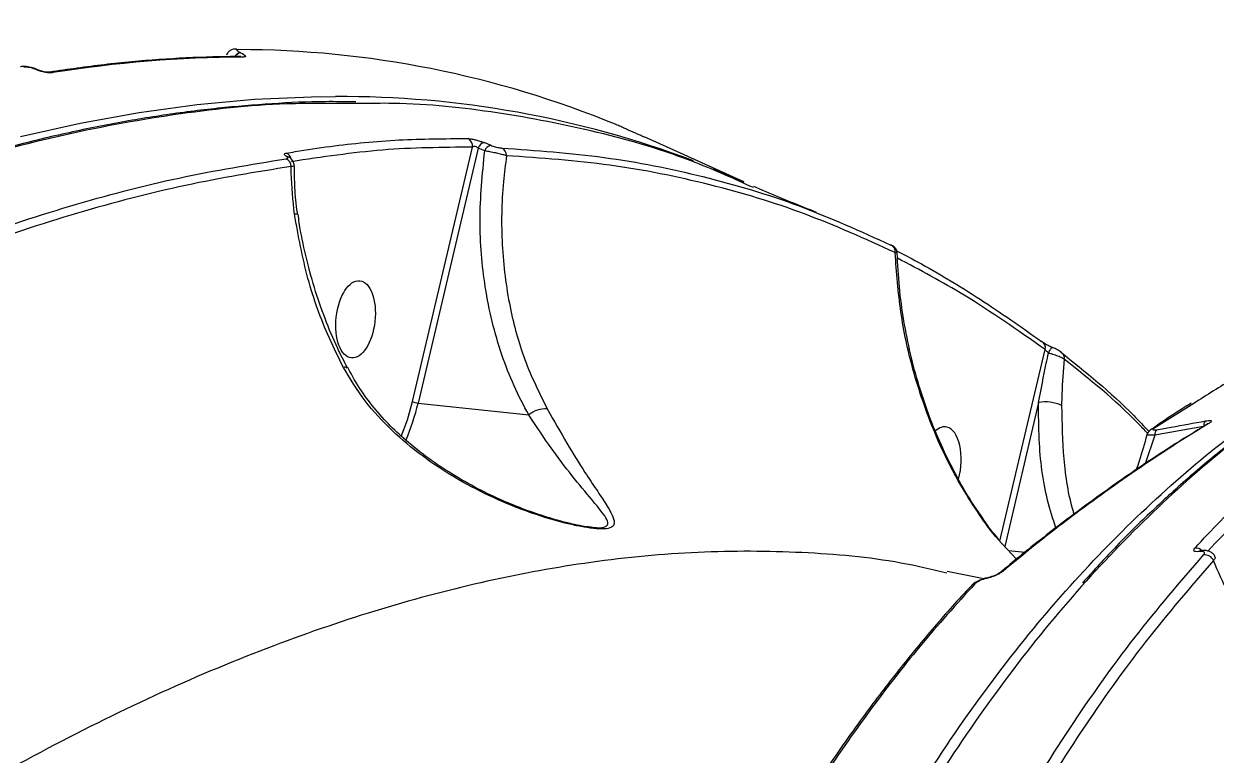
# Model space of a CAD drawing. Header units: millimetres. Extents: x -10374 to 11119, y -8221 to 9433.
# Drawn here: x -1489.5 to -1346.2, y -4907.3 to -4819.5 of the extents above; entities that cross this region are included whole.
import ezdxf

# ---------------------------------------------------------------- set-up
doc = ezdxf.new("R2010")
doc.units = ezdxf.units.MM
for name, color, linetype in [('DIKOM_ОБЪЕКТ', 7, 'Continuous'), ('DIKOM_РАЗМЕР_ЗОНА', 7, 'Continuous'), ('DIKOM_РАЗМЕР_ОБЪЕКТА', 7, 'Continuous')]:
    doc.layers.add(name, color=color, linetype=linetype)
doc.styles.add('style1', font='arial.ttf', dxfattribs={"width": 0.8})
doc.dimstyles.new('1-50', dxfattribs={"dimtxt": 300, "dimasz": 200, "dimexe": 100, "dimexo": 0, "dimgap": 100, "dimtad": 0, "dimdec": 0, "dimtxsty": 'style1', "dimcen": 0, "dimclrd": 7, "dimclre": 7, "dimadec": 1, "dimazin": 2, "dimtfac": 1, "dimtdec": 0, "dimtmove": 1, "dimatfit": 3, "dimfxl": 0, "dimlwd": 25, "dimlwe": 18, "dimarcsym": 0})

# ---------------------------------------------------------------- blocks, each defined once
blk = doc.blocks.new('*D16')
at = {"layer": 'Defpoints', "color": 0, "transparency": 16777216}
for p in [(-9045.1, 5161.67), (3694.49, 5161.67), (1813.16, -6719.94)]:
    blk.add_point(p, dxfattribs=at)
at = {"layer": 'DIKOM_РАЗМЕР_ОБЪЕКТА', "color": 7, "lineweight": 18, "transparency": 16777216}
for p, q in [((3694.49, 5161.67), (-9145.1, 5161.67)), ((1813.16, -6719.94), (-9145.1, -6719.94))]:
    blk.add_line(p, q, dxfattribs=at)
at = {"layer": 'DIKOM_РАЗМЕР_ОБЪЕКТА', "color": 7, "lineweight": 25, "transparency": 16777216}
for p, q in [((-9045.1, 4961.67), (-9045.1, -0.45)), ((-9045.1, -6519.94), (-9045.1, -1080.23))]:
    blk.add_line(p, q, dxfattribs=at)
at = {"layer": 'DIKOM_РАЗМЕР_ОБЪЕКТА', "color": 7, "transparency": 16777216}
for points in [[(-9078.43, 4961.67), (-9011.76, 4961.67), (-9045.1, 5161.67)], [(-9078.43, -6519.94), (-9011.76, -6519.94), (-9045.1, -6719.94)]]:
    blk.add_solid(points, dxfattribs=at)
at = {"layer": 'DIKOM_РАЗМЕР_ОБЪЕКТА', "color": 0, "transparency": 16777216, "insert": (-9045.1, -540.34), "char_height": 300, "attachment_point": 5, "rotation": 90, "style": 'style1'}
blk.add_mtext('11900', dxfattribs=at)
blk = doc.blocks.new('*D13')
at = {"layer": 'Defpoints', "color": 0, "transparency": 16777216}
for p in [(-10176.97, 7112.81), (3082.33, 7112.81), (2015.48, -8221.4)]:
    blk.add_point(p, dxfattribs=at)
at = {"layer": 'DIKOM_РАЗМЕР_ЗОНА', "color": 7, "lineweight": 18, "transparency": 16777216}
for p, q in [((3082.33, 7112.81), (-10276.97, 7112.81)), ((2015.48, -8221.4), (-10276.97, -8221.4))]:
    blk.add_line(p, q, dxfattribs=at)
at = {"layer": 'DIKOM_РАЗМЕР_ЗОНА', "color": 7, "lineweight": 25, "transparency": 16777216}
for p, q in [((-10176.97, 6912.81), (-10176.97, -14.41)), ((-10176.97, -8021.4), (-10176.97, -1094.19))]:
    blk.add_line(p, q, dxfattribs=at)
at = {"layer": 'DIKOM_РАЗМЕР_ЗОНА', "color": 7, "transparency": 16777216}
for points in [[(-10210.3, 6912.81), (-10143.64, 6912.81), (-10176.97, 7112.81)], [(-10210.3, -8021.4), (-10143.64, -8021.4), (-10176.97, -8221.4)]]:
    blk.add_solid(points, dxfattribs=at)
at = {"layer": 'DIKOM_РАЗМЕР_ЗОНА', "color": 0, "transparency": 16777216, "insert": (-10176.97, -554.3), "char_height": 300, "attachment_point": 5, "rotation": 90, "style": 'style1'}
blk.add_mtext('15300', dxfattribs=at)

msp = doc.modelspace()

# ---------------------------------------------------------------- linework, layer by layer
at = {"layer": 'DIKOM_ОБЪЕКТ', "color": 7, "linetype": 'Continuous', "lineweight": 15}
for p, q in [((-1463.95, -4822.54), (-1464.03, -4822.54)), ((-1463.52, -4822.95), (-1463.47, -4822.97)), ((-1463.43, -4823.43), (-1463.43, -4823.43)), ((-1488.11, -4824.99), (-1488.18, -4824.96)), ((-1487.94, -4825.01), (-1488, -4824.98)), ((-1416.91, -4832.23), (-1416.99, -4832.19)), ((-1416.9, -4832.23), (-1416.98, -4832.2)), ((-1413.49, -4833.74), (-1414.85, -4833.14)), ((-1442.77, -4864.91), (-1435.57, -4834.33)), ((-1434.89, -4834.45), (-1442.1, -4865.1)), ((-1434.1, -4834.77), (-1434.89, -4834.45)), ((-1434.14, -4833.79), (-1433.36, -4834.11)), ((-1402.95, -4838.49), (-1413.49, -4833.74)), ((-1372.12, -4881.72), (-1366.69, -4858.67)), ((-1450.68, -4860.9), (-1450.69, -4860.89)), ((-1367.48, -4865.03), (-1371.55, -4882.33)), ((-1442.1, -4865.1), (-1428.81, -4866.52)), ((-1348.81, -4865.15), (-1353.63, -4868.14)), ((-1347.62, -4867.9), (-1353.5, -4868.97)), ((-1347.24, -4867.67), (-1347.76, -4867.99)), ((-1353.5, -4868.97), (-1354.65, -4872.41)), ((-1421.38, -4880.02), (-1421.14, -4880.04)), ((-1370.13, -4883.86), (-1372.36, -4881.46)), ((-1371.1, -4882.81), (-1369.09, -4883.03)), ((-1347.95, -4882.86), (-1347.97, -4882.86)), ((-1374.07, -4886.23), (-1378.46, -4885.36)), ((-1373.6, -4886.11), (-1373.59, -4886.1))]:
    msp.add_line(p, q, dxfattribs=at)
at = {"layer": 'DIKOM_ОБЪЕКТ', "color": 7, "linetype": 'Continuous', "lineweight": 15, "flags": 128}
for points in [[(-1464.04, -4822.54), (-1463.9, -4822.55), (-1463.75, -4822.6)], [(-1463.43, -4823.43), (-1463.29, -4823.45), (-1463.13, -4823.5)], [(-1489.94, -4833.05), (-1482.77, -4831.43), (-1475.68, -4830.15), (-1468.68, -4829.19), (-1461.77, -4828.57), (-1454.95, -4828.27), (-1452.03, -4828.25)], [(-1406.63, -4836.91), (-1404.52, -4837.8), (-1402.95, -4838.49)], [(-1456.61, -4842.38), (-1456.61, -4842.38), (-1456.61, -4842.38)], [(-1366.3, -4859.09), (-1366.21, -4858.92), (-1366.13, -4858.77), (-1366.05, -4858.64), (-1365.98, -4858.54), (-1365.91, -4858.46), (-1365.86, -4858.41), (-1365.82, -4858.4), (-1365.8, -4858.42)], [(-1444.13, -4869.11), (-1443.38, -4867.11), (-1442.77, -4864.91)], [(-1347, -4867.56), (-1347.13, -4867.59), (-1347.25, -4867.65)], [(-1347.97, -4882.86), (-1348.05, -4882.89), (-1348.16, -4882.96)], [(-1373.72, -4886.18), (-1373.63, -4886.12), (-1373.6, -4886.11)]]:
    msp.add_lwpolyline(points, dxfattribs=at)
at = {"layer": 'DIKOM_ОБЪЕКТ', "color": 7, "linetype": 'Continuous', "lineweight": 15}
for centre, radius, start, end in [((-1463.33, -4823.86), 0.929, 101.7826, 152.7502), ((-1463.28, -4823.88), 0.926, 101.8416, 151.3911), ((-1463.86, -4942.22), 119.62, 67.6087, 89.9443), ((-1462.5, -4972.36), 148.86, 90.2452, 99.0966), ((-1488.12, -4825.25), 0.294, 66.8045, 100.987), ((-1488.06, -4825.28), 0.298, 65.4083, 100.8282), ((-1486.32, -4826), 0.69, 65.1248, 98.9898), ((-1451.46, -4948.74), 120.5, 69.3523, 90.2714), ((-1436.57, -4834.2), 1.01, 352.8495, 65.0139), ((-1433.97, -4834.74), 0.97, 100.3509, 162.529), ((-1433.18, -4835.06), 0.966, 100.3795, 162.7424), ((-1432.46, -4835.32), 0.977, 358.0751, 65.2689), ((-1458.43, -4836.68), 1.05, 1.5953, 64.9331), ((-1458.35, -4835.98), 1.01, 12.9257, 67.3142), ((-1457.99, -4836.1), 0.654, 58.7013, 87.3664), ((-1456.78, -4843.55), 1.18, 81.5183, 99.8632), ((-1385.57, -4846.89), 0.851, 351.5958, 66.2125), ((-1367.44, -4858.41), 0.789, 340.3454, 65.5178), ((-1365.19, -4859.67), 0.815, 349.1047, 50.2872), ((-1450.95, -4861.21), 0.419, 50.5786, 109.8901), ((-1441.92, -4863.18), 1.93, 243.7975, 264.4206), ((-1366.64, -4869.54), 4.58, 65.0632, 100.5873), ((-1467.61, -4859.25), 26.16, 336.7352, 347.0782), ((-1426.84, -4868.84), 3.04, 84.9297, 130.3373), ((-1346.79, -4867.8), 0.831, 138.4763, 187.2948), ((-1353.52, -4868.88), 0.747, 98.8645, 124.8742), ((-1352.66, -4868.87), 0.845, 137.7636, 186.1521), ((-1348.53, -4883.61), 1.06, 45.7044, 98.5559), ((-1347.48, -4884.48), 1.12, 23.0909, 97.5242), ((-1371.72, -4885.94), 0.606, 95.762, 129.4178), ((-1375.03, -4887.55), 0.722, 98.6977, 136.5696)]:
    msp.add_arc(centre, radius, start, end, dxfattribs=at)
msp.add_ellipse((-1449.63, -4855.03), major_axis=(-0.51, -4.64), ratio=0.500512, dxfattribs=at)
for start_param, end_param in [(3.074287, 3.663027), (1.265961, 3.074287)]:
    msp.add_ellipse((-1379.16, -4872.6), major_axis=(-0.51, -4.64), ratio=0.500512, start_param=start_param, end_param=end_param, dxfattribs=at)
for points, knots in [([(-1463.43, -4823.43), (-1464.55, -4823.44), (-1467.81, -4823.48), (-1473.27, -4823.76), (-1479.81, -4824.35), (-1484.23, -4824.99), (-1486.42, -4825.31)], [0, 0, 0, 0, 0.149901, 0.434021, 0.718203, 1, 1, 1, 1]), ([(-1464.04, -4822.54), (-1464.08, -4822.54), (-1464.23, -4822.54), (-1464.49, -4822.59), (-1464.81, -4822.76), (-1465.05, -4822.99), (-1465.11, -4823.18), (-1465.14, -4823.25)], [0, 0, 0, 0, 0.112103, 0.350857, 0.603712, 0.853339, 1, 1, 1, 1]), ([(-1463.75, -4822.6), (-1463.8, -4822.61), (-1463.91, -4822.61), (-1463.94, -4822.67), (-1463.86, -4822.76), (-1463.71, -4822.86), (-1463.57, -4822.93), (-1463.52, -4822.95)], [0, 0, 0, 0, 0.214311, 0.428489, 0.64298, 0.85774, 1, 1, 1, 1]), ([(-1463.47, -4822.97), (-1463.39, -4823.01), (-1463.18, -4823.11), (-1462.95, -4823.26), (-1462.84, -4823.39), (-1462.89, -4823.48), (-1463.05, -4823.49), (-1463.13, -4823.5)], [0, 0, 0, 0, 0.140782, 0.355294, 0.570057, 0.784981, 1, 1, 1, 1]), ([(-1488.77, -4824.74), (-1488.92, -4824.7), (-1489.3, -4824.63), (-1489.68, -4824.6), (-1489.9, -4824.66), (-1489.94, -4824.67)], [0, 0, 0, 0, 0.381008, 0.899798, 1, 1, 1, 1]), ([(-1488.18, -4824.96), (-1488.27, -4824.92), (-1488.45, -4824.85), (-1488.77, -4824.76), (-1489.08, -4824.71), (-1489.35, -4824.69), (-1489.48, -4824.71), (-1489.54, -4824.71)], [0, 0, 0, 0, 0.204018, 0.408024, 0.613443, 0.826593, 1, 1, 1, 1]), ([(-1488.01, -4824.98), (-1488.04, -4824.97), (-1488.23, -4824.87), (-1488.5, -4824.78), (-1488.73, -4824.74), (-1488.77, -4824.74)], [0, 0, 0, 0, 0.139776, 0.852076, 1, 1, 1, 1]), ([(-1486.03, -4825.37), (-1486.12, -4825.38), (-1486.32, -4825.4), (-1486.74, -4825.37), (-1487.22, -4825.28), (-1487.7, -4825.16), (-1487.98, -4825.04), (-1488.11, -4824.99)], [0, 0, 0, 0, 0.174195, 0.389721, 0.595958, 0.797914, 1, 1, 1, 1]), ([(-1486.43, -4825.31), (-1486.43, -4825.31), (-1486.43, -4825.31), (-1486.5, -4825.32), (-1486.65, -4825.32), (-1486.91, -4825.3), (-1487.26, -4825.23), (-1487.6, -4825.14), (-1487.84, -4825.05), (-1487.92, -4825.02), (-1487.93, -4825.01)], [0, 0, 0, 0, 0.022658, 0.12577, 0.25264, 0.412877, 0.602773, 0.799331, 0.958477, 1, 1, 1, 1]), ([(-1449.6, -4828.89), (-1450.82, -4828.87), (-1454.15, -4828.82), (-1459.69, -4829.07), (-1466.18, -4829.61), (-1472.77, -4830.45), (-1479.45, -4831.59), (-1486.21, -4833.02), (-1493.07, -4834.76), (-1500.02, -4836.79), (-1507.03, -4839.11), (-1514.07, -4841.72), (-1521.13, -4844.6), (-1528.2, -4847.75), (-1535.28, -4851.18), (-1542.39, -4854.88), (-1549.51, -4858.86), (-1556.66, -4863.11), (-1563.83, -4867.64), (-1571.03, -4872.45), (-1578.25, -4877.54), (-1585.5, -4882.91), (-1592.76, -4888.54), (-1600, -4894.42), (-1607.18, -4900.52), (-1614.32, -4906.84), (-1621.39, -4913.37), (-1628.43, -4920.13), (-1635.41, -4927.1), (-1642.35, -4934.3), (-1649.25, -4941.73), (-1656.1, -4949.39), (-1662.92, -4957.27), (-1669.7, -4965.39), (-1675.99, -4973.16), (-1679.97, -4978.29), (-1681.74, -4980.58)], [0, 0, 0, 0, 0.017361, 0.047077, 0.076802, 0.106559, 0.136381, 0.166301, 0.196352, 0.226567, 0.256848, 0.287002, 0.317012, 0.346912, 0.376736, 0.406518, 0.436289, 0.466082, 0.49592, 0.525839, 0.555873, 0.586053, 0.616352, 0.646577, 0.676634, 0.706567, 0.736411, 0.766198, 0.795965, 0.825744, 0.855558, 0.885441, 0.915426, 0.945549, 0.975823, 1, 1, 1, 1]), ([(-1449.35, -4829.09), (-1452.21, -4829.06), (-1459.45, -4828.98), (-1471.52, -4830.28), (-1485.46, -4832.85), (-1499.57, -4836.69), (-1513.78, -4841.7), (-1528.03, -4847.83), (-1542.57, -4855.17), (-1557.35, -4863.76), (-1572.32, -4873.6), (-1586.52, -4884), (-1599.92, -4894.74), (-1612.5, -4905.64), (-1625.03, -4917.32), (-1637.48, -4929.75), (-1649.72, -4942.8), (-1661.68, -4956.4), (-1672.15, -4969), (-1678.59, -4977.24), (-1681.21, -4980.6)], [0, 0, 0, 0, 0.040449, 0.102723, 0.165048, 0.227322, 0.287839, 0.348402, 0.408918, 0.471192, 0.533517, 0.595791, 0.64846, 0.701189, 0.753919, 0.807149, 0.860379, 0.912268, 0.964275, 1, 1, 1, 1]), ([(-1401.78, -4839.2), (-1404.06, -4838.16), (-1410.1, -4835.42), (-1420.39, -4832.39), (-1432.55, -4830.05), (-1442.2, -4828.98), (-1447.93, -4829.07), (-1449.35, -4829.09)], [0, 0, 0, 0, 0.15698, 0.415057, 0.665849, 0.916834, 1, 1, 1, 1]), ([(-1416.99, -4832.19), (-1417.06, -4832.16), (-1417.22, -4832.09), (-1417.49, -4831.97), (-1417.76, -4831.85), (-1418.04, -4831.73), (-1418.21, -4831.66), (-1418.29, -4831.63), (-1418.3, -4831.62)], [0, 0, 0, 0, 0.16728, 0.334418, 0.509059, 0.713008, 0.957708, 1, 1, 1, 1]), ([(-1457.96, -4835.05), (-1457.61, -4834.99), (-1455.85, -4834.68), (-1451.33, -4834.02), (-1444.4, -4833.33), (-1438.9, -4833.31), (-1436.15, -4833.29)], [0, 0, 0, 0, 0.048067, 0.240324, 0.619882, 1, 1, 1, 1]), ([(-1436.15, -4833.29), (-1436.05, -4833.3), (-1435.84, -4833.31), (-1435.4, -4833.4), (-1434.93, -4833.52), (-1434.49, -4833.66), (-1434.25, -4833.75), (-1434.14, -4833.79)], [0, 0, 0, 0, 0.213139, 0.426586, 0.630608, 0.82896, 1, 1, 1, 1]), ([(-1414.85, -4833.14), (-1414.87, -4833.13), (-1414.99, -4833.08), (-1415.26, -4832.96), (-1415.7, -4832.77), (-1416.13, -4832.58), (-1416.54, -4832.39), (-1416.78, -4832.29), (-1416.91, -4832.23)], [0, 0, 0, 0, 0.03919, 0.287232, 0.495151, 0.671097, 0.835377, 1, 1, 1, 1]), ([(-1435.57, -4834.33), (-1439.18, -4834.36), (-1446.4, -4834.42), (-1453.68, -4835.53), (-1457.33, -4836.08)], [0, 0, 0, 0, 0.499358, 1, 1, 1, 1]), ([(-1434.89, -4834.45), (-1434.93, -4834.42), (-1434.98, -4834.36), (-1435.07, -4834.31), (-1435.16, -4834.27), (-1435.23, -4834.25), (-1435.32, -4834.24), (-1435.39, -4834.25), (-1435.49, -4834.27), (-1435.53, -4834.3), (-1435.57, -4834.33)], [0, 0, 0, 0, 0.179321, 0.318843, 0.368628, 0.516207, 0.556562, 0.716657, 0.765601, 1, 1, 1, 1]), ([(-1428.81, -4866.52), (-1429.42, -4865.37), (-1430.63, -4863.05), (-1432.09, -4859.29), (-1433.25, -4855.32), (-1434.31, -4849.99), (-1434.91, -4843.14), (-1434.38, -4837.58), (-1434.1, -4834.77)], [0, 0, 0, 0, 0.126407, 0.252818, 0.38298, 0.513144, 0.753577, 1, 1, 1, 1]), ([(-1431.48, -4835.36), (-1431.62, -4835.32), (-1431.9, -4835.24), (-1432.49, -4835.1), (-1433.14, -4834.96), (-1433.7, -4834.85), (-1433.99, -4834.79), (-1434.1, -4834.77)], [0, 0, 0, 0, 0.219276, 0.438745, 0.656011, 0.873343, 1, 1, 1, 1]), ([(-1433.36, -4834.11), (-1433.28, -4834.14), (-1433.12, -4834.2), (-1432.83, -4834.29), (-1432.53, -4834.36), (-1432.25, -4834.42), (-1432.12, -4834.43), (-1432.05, -4834.44)], [0, 0, 0, 0, 0.179854, 0.380247, 0.581215, 0.790803, 1, 1, 1, 1]), ([(-1432.05, -4834.44), (-1427.92, -4834.73), (-1419.65, -4835.32), (-1407.74, -4837.72), (-1396.18, -4841.14), (-1388.88, -4844.45), (-1385.23, -4846.11)], [0, 0, 0, 0, 0.248479, 0.496955, 0.748477, 1, 1, 1, 1]), ([(-1510.6, -4851.31), (-1506.13, -4849.41), (-1497.18, -4845.63), (-1483.93, -4841.27), (-1470.81, -4837.81), (-1462.26, -4836.42), (-1457.98, -4835.73)], [0, 0, 0, 0, 0.248615, 0.497231, 0.748616, 1, 1, 1, 1]), ([(-1457.96, -4835.45), (-1458.04, -4835.39), (-1458.19, -4835.28), (-1458.21, -4835.15), (-1458.1, -4835.07), (-1457.98, -4835.05), (-1457.96, -4835.05)], [0, 0, 0, 0, 0.305411, 0.611491, 0.912577, 1, 1, 1, 1]), ([(-1457.98, -4835.73), (-1457.96, -4835.73), (-1457.87, -4835.71), (-1457.78, -4835.66), (-1457.8, -4835.56), (-1457.91, -4835.49), (-1457.96, -4835.45)], [0, 0, 0, 0, 0.108602, 0.398414, 0.699705, 1, 1, 1, 1]), ([(-1457.64, -4835.54), (-1457.65, -4835.54), (-1457.66, -4835.53), (-1457.66, -4835.54), (-1457.65, -4835.54)], [0, 0, 0, 0, 0.281274, 1, 1, 1, 1]), ([(-1457.02, -4836.56), (-1457.02, -4836.47), (-1457.03, -4836.27), (-1457.16, -4836), (-1457.35, -4835.76), (-1457.52, -4835.62), (-1457.63, -4835.56), (-1457.65, -4835.54)], [0, 0, 0, 0, 0.19897, 0.439371, 0.673188, 0.928925, 1, 1, 1, 1]), ([(-1431.48, -4835.36), (-1431.61, -4836.4), (-1432.07, -4839.99), (-1432.16, -4846.16), (-1431.25, -4853.35), (-1429.44, -4860.02), (-1427.54, -4863.87), (-1426.57, -4865.81)], [0, 0, 0, 0, 0.095308, 0.328937, 0.568011, 0.781794, 1, 1, 1, 1]), ([(-1384.73, -4847.01), (-1388.33, -4845.38), (-1395.53, -4842.11), (-1407.01, -4838.68), (-1418.95, -4836.25), (-1427.31, -4835.65), (-1431.48, -4835.36)], [0, 0, 0, 0, 0.248476, 0.49695, 0.748475, 1, 1, 1, 1]), ([(-1457.38, -4836.65), (-1461.6, -4837.34), (-1470.05, -4838.7), (-1483.09, -4842.13), (-1496.37, -4846.48), (-1505.4, -4850.31), (-1509.92, -4852.22)], [0, 0, 0, 0, 0.248616, 0.497232, 0.748614, 1, 1, 1, 1]), ([(-1457.03, -4836.56), (-1457.02, -4836.57), (-1457, -4836.6), (-1457.14, -4836.63), (-1457.31, -4836.65), (-1457.38, -4836.65)], [0, 0, 0, 0, 0.158165, 0.717914, 1, 1, 1, 1]), ([(-1456.98, -4842.39), (-1457.15, -4840.73), (-1457.35, -4838.83), (-1457.37, -4836.91), (-1457.38, -4836.65)], [0, 0, 0, 0, 0.866649, 1, 1, 1, 1]), ([(-1456.61, -4842.38), (-1456.61, -4842.33), (-1456.78, -4841.26), (-1456.95, -4839.32), (-1456.98, -4837.43), (-1456.99, -4836.56)], [0, 0, 0, 0, 0.030366, 0.554205, 1, 1, 1, 1]), ([(-1394.17, -4842.18), (-1396.2, -4841.38), (-1398.71, -4840.39), (-1401.23, -4839.26), (-1401.71, -4839.05)], [0, 0, 0, 0, 0.808085, 1, 1, 1, 1]), ([(-1451.09, -4860.82), (-1451.67, -4859.65), (-1453.37, -4856.24), (-1455.58, -4850.12), (-1456.51, -4844.99), (-1456.98, -4842.39)], [0, 0, 0, 0, 0.203547, 0.596831, 1, 1, 1, 1]), ([(-1450.61, -4860.85), (-1451.01, -4860.09), (-1452, -4858.19), (-1453.33, -4854.96), (-1454.63, -4851.23), (-1455.65, -4847.38), (-1456.29, -4844.41), (-1456.5, -4842.73), (-1456.54, -4842.37)], [0, 0, 0, 0, 0.134417, 0.336428, 0.53925, 0.742456, 0.94545, 1, 1, 1, 1]), ([(-1384.5, -4847.06), (-1384.5, -4847.03), (-1384.49, -4846.92), (-1384.55, -4846.73), (-1384.66, -4846.52), (-1384.78, -4846.38), (-1384.9, -4846.28), (-1384.99, -4846.23), (-1385.08, -4846.17), (-1385.15, -4846.14), (-1385.22, -4846.11), (-1385.23, -4846.1)], [0, 0, 0, 0, 0.058268, 0.238697, 0.391869, 0.52121, 0.624939, 0.702667, 0.787752, 0.96798, 1, 1, 1, 1]), ([(-1374.31, -4878.93), (-1375.02, -4877.86), (-1377.15, -4874.67), (-1380.11, -4868.74), (-1382.62, -4861.46), (-1384.21, -4854.13), (-1384.55, -4849.4), (-1384.73, -4847.01)], [0, 0, 0, 0, 0.116108, 0.348861, 0.587347, 0.791864, 1, 1, 1, 1]), ([(-1384.49, -4847.06), (-1384.51, -4847.06), (-1384.53, -4847.05), (-1384.67, -4847.02), (-1384.73, -4847.01)], [0, 0, 0, 0, 0.634371, 1, 1, 1, 1]), ([(-1384.54, -4846.79), (-1383.71, -4847.22), (-1380.33, -4849), (-1374.49, -4852.5), (-1369.57, -4855.96), (-1367.11, -4857.69)], [0, 0, 0, 0, 0.139998, 0.569678, 1, 1, 1, 1]), ([(-1374.15, -4878.98), (-1374.53, -4878.45), (-1375.65, -4876.88), (-1377.28, -4874.06), (-1379.05, -4870.56), (-1380.58, -4866.9), (-1381.87, -4863.1), (-1382.92, -4859.19), (-1383.71, -4855.2), (-1384.27, -4851.15), (-1384.42, -4848.42), (-1384.49, -4847.06)], [0, 0, 0, 0, 0.060422, 0.176259, 0.292839, 0.410054, 0.527768, 0.645183, 0.763339, 0.881787, 1, 1, 1, 1]), ([(-1366.69, -4858.67), (-1369.92, -4856.4), (-1375.73, -4852.3), (-1381.76, -4849.1), (-1384.45, -4847.68)], [0, 0, 0, 0, 0.554579, 1, 1, 1, 1]), ([(-1313.82, -4851.19), (-1317.27, -4851.96), (-1324.18, -4853.48), (-1334.26, -4857.26), (-1342.49, -4861.1), (-1347.23, -4864.14), (-1348.81, -4865.15)], [0, 0, 0, 0, 0.284707, 0.569415, 0.857291, 1, 1, 1, 1]), ([(-1367.11, -4857.69), (-1367.02, -4857.75), (-1366.84, -4857.87), (-1366.43, -4858.1), (-1366.07, -4858.29), (-1365.86, -4858.39), (-1365.8, -4858.42)], [0, 0, 0, 0, 0.292785, 0.58487, 0.881915, 1, 1, 1, 1]), ([(-1367.48, -4865.03), (-1367.18, -4863.46), (-1366.79, -4861.48), (-1366.38, -4859.5), (-1366.3, -4859.09)], [0, 0, 0, 0, 0.793938, 1, 1, 1, 1]), ([(-1366.3, -4859.09), (-1366.32, -4859.07), (-1366.38, -4859), (-1366.48, -4858.89), (-1366.61, -4858.76), (-1366.67, -4858.7), (-1366.69, -4858.67)], [0, 0, 0, 0, 0.125829, 0.436427, 0.726203, 1, 1, 1, 1]), ([(-1364.4, -4859.82), (-1364.51, -4859.76), (-1364.74, -4859.62), (-1365.29, -4859.4), (-1365.83, -4859.22), (-1366.17, -4859.12), (-1366.3, -4859.09)], [0, 0, 0, 0, 0.278412, 0.556658, 0.837924, 1, 1, 1, 1]), ([(-1364.68, -4859.05), (-1364.71, -4859.02), (-1364.87, -4858.89), (-1365.2, -4858.7), (-1365.61, -4858.49), (-1365.81, -4858.4), (-1365.86, -4858.38)], [0, 0, 0, 0, 0.098842, 0.549746, 0.887243, 1, 1, 1, 1]), ([(-1364.86, -4858.94), (-1361.84, -4861.35), (-1358.15, -4864.31), (-1354.81, -4867.86), (-1354.2, -4868.5)], [0, 0, 0, 0, 0.819192, 1, 1, 1, 1]), ([(-1364.4, -4859.82), (-1364.51, -4861.22), (-1364.66, -4863.09), (-1364.7, -4864.92), (-1364.71, -4865.38)], [0, 0, 0, 0, 0.746794, 1, 1, 1, 1]), ([(-1354.37, -4868.73), (-1354.74, -4868.34), (-1357.88, -4865.01), (-1361.34, -4862.26), (-1364.4, -4859.82)], [0, 0, 0, 0, 0.117956, 1, 1, 1, 1]), ([(-1426.57, -4865.81), (-1425.77, -4867.22), (-1424.17, -4870.04), (-1422.24, -4873.16), (-1420.64, -4875.55), (-1419.44, -4877.33), (-1418.66, -4878.73), (-1418.41, -4879.67), (-1418.89, -4880.15), (-1419.93, -4880.28), (-1421.33, -4880.16), (-1422.87, -4879.9), (-1425.42, -4879.32), (-1429.06, -4878.19), (-1433.54, -4876.32), (-1437.77, -4874.08), (-1441.68, -4871.5), (-1445.32, -4868.45), (-1448.62, -4864.92), (-1450.27, -4862.18), (-1451.09, -4860.82)], [0, 0, 0, 0, 0.083171, 0.16645, 0.223548, 0.280755, 0.337624, 0.384009, 0.415798, 0.442851, 0.469839, 0.494248, 0.518725, 0.589429, 0.660399, 0.727083, 0.793947, 0.860518, 0.930332, 1, 1, 1, 1]), ([(-1421.14, -4880.05), (-1421.24, -4880.04), (-1421.59, -4880.02), (-1422.42, -4879.89), (-1423.66, -4879.64), (-1425.22, -4879.24), (-1427.21, -4878.65), (-1429.63, -4877.8), (-1432.41, -4876.65), (-1435.4, -4875.19), (-1438.36, -4873.48), (-1441.24, -4871.52), (-1443.74, -4869.5), (-1446, -4867.35), (-1447.88, -4865.14), (-1449.44, -4862.94), (-1450.22, -4861.47), (-1450.56, -4860.83)], [0, 0, 0, 0, 0.011185, 0.043059, 0.080124, 0.124498, 0.179416, 0.253037, 0.334165, 0.423159, 0.521058, 0.60991, 0.703873, 0.780198, 0.861499, 0.939986, 1, 1, 1, 1]), ([(-1337.27, -4865.03), (-1339.38, -4866.46), (-1344.84, -4870.15), (-1353.2, -4877.52), (-1362.38, -4886.92), (-1371.06, -4897.54), (-1379.24, -4909.27), (-1386.89, -4922.13), (-1394, -4936.09), (-1400.57, -4951.09), (-1406.55, -4967.05), (-1411.93, -4983.9), (-1416.45, -5000.78), (-1420.21, -5017.54), (-1423.3, -5034.04), (-1425.91, -5051.1), (-1428.03, -5068.66), (-1429.64, -5086.54), (-1430.73, -5104.71), (-1431.3, -5121.18), (-1431.37, -5131.7), (-1431.39, -5135.98)], [0, 0, 0, 0, 0.036536, 0.094755, 0.152972, 0.211097, 0.269039, 0.326981, 0.385106, 0.443323, 0.501541, 0.559666, 0.617608, 0.667437, 0.71753, 0.767682, 0.817835, 0.867928, 0.917067, 0.966207, 1, 1, 1, 1]), ([(-1419.82, -5008.63), (-1418.98, -5005.09), (-1416.72, -4995.45), (-1412.49, -4980.4), (-1406.98, -4963.74), (-1400.86, -4947.99), (-1394.17, -4933.23), (-1386.93, -4919.5), (-1379.16, -4906.88), (-1370.87, -4895.4), (-1362.08, -4885.05), (-1352.8, -4875.92), (-1344.5, -4868.9), (-1339.14, -4865.45), (-1337.16, -4864.17)], [0, 0, 0, 0, 0.052086, 0.141382, 0.230961, 0.320682, 0.410404, 0.499982, 0.589279, 0.678576, 0.768155, 0.857876, 0.947598, 1, 1, 1, 1]), ([(-1365.39, -4880.13), (-1365.75, -4879.03), (-1366.84, -4875.65), (-1367.45, -4870.52), (-1367.48, -4866.51), (-1367.48, -4865.03)], [0, 0, 0, 0, 0.233897, 0.717556, 1, 1, 1, 1]), ([(-1337.59, -4865), (-1338.4, -4865.54), (-1340.85, -4867.17), (-1344.83, -4870.22), (-1349.54, -4874.11), (-1354.13, -4878.31), (-1358.36, -4882.5), (-1361.01, -4885.42), (-1362.2, -4886.74)], [0, 0, 0, 0, 0.093385, 0.2817, 0.469654, 0.657463, 0.845336, 1, 1, 1, 1]), ([(-1364.71, -4865.38), (-1364.67, -4867.53), (-1364.57, -4871.87), (-1363.92, -4876.25), (-1363.25, -4878.34), (-1363.21, -4878.46)], [0, 0, 0, 0, 0.480498, 0.970368, 1, 1, 1, 1]), ([(-1349.12, -4865.13), (-1349.36, -4865.27), (-1350.96, -4866.22), (-1352.51, -4867.3), (-1353.83, -4868.22)], [0, 0, 0, 0, 0.148175, 1, 1, 1, 1]), ([(-1421.14, -4880.04), (-1420.91, -4880.06), (-1420.25, -4880.13), (-1419.51, -4880.01), (-1419.17, -4879.62), (-1419.48, -4878.9), (-1420.2, -4877.92), (-1421.56, -4876.32), (-1423.53, -4873.96), (-1426.09, -4870.59), (-1427.9, -4867.89), (-1428.81, -4866.52)], [0, 0, 0, 0, 0.028077, 0.080295, 0.143401, 0.227985, 0.324072, 0.420336, 0.619463, 0.8076, 1, 1, 1, 1]), ([(-1347, -4867.56), (-1347.35, -4867.77), (-1349.08, -4868.82), (-1353.56, -4871.66), (-1360.43, -4876.4), (-1366.95, -4881.36), (-1370.71, -4884.46), (-1371.78, -4885.34)], [0, 0, 0, 0, 0.04137, 0.206872, 0.53815, 0.869432, 1, 1, 1, 1]), ([(-1353.28, -4868.31), (-1352.7, -4868.21), (-1350.74, -4867.87), (-1348.78, -4867.5), (-1347.41, -4867.25)], [0, 0, 0, 0, 0.299647, 1, 1, 1, 1]), ([(-1347.41, -4867.25), (-1347.3, -4867.23), (-1347.06, -4867.19), (-1346.82, -4867.19), (-1346.7, -4867.23), (-1346.7, -4867.32), (-1346.81, -4867.43), (-1346.94, -4867.52), (-1347, -4867.56)], [0, 0, 0, 0, 0.16444, 0.32924, 0.489784, 0.661633, 0.86138, 1, 1, 1, 1]), ([(-1347.18, -4867.6), (-1347.17, -4867.6), (-1347.17, -4867.6), (-1347.19, -4867.62), (-1347.23, -4867.64), (-1347.24, -4867.65)], [0, 0, 0, 0, 0.189903, 0.789677, 1, 1, 1, 1]), ([(-1347.76, -4867.99), (-1349.22, -4868.89), (-1352.67, -4871), (-1358.09, -4874.68), (-1364, -4879), (-1368.63, -4882.58), (-1371.28, -4884.81), (-1371.98, -4885.41)], [0, 0, 0, 0, 0.178446, 0.422956, 0.667097, 0.910983, 1, 1, 1, 1]), ([(-1354.46, -4868.93), (-1354.74, -4869.98), (-1355.12, -4871.4), (-1355.62, -4872.79), (-1355.75, -4873.15)], [0, 0, 0, 0, 0.740969, 1, 1, 1, 1]), ([(-1353.5, -4868.97), (-1353.67, -4868.97), (-1354.02, -4868.97), (-1354.34, -4868.96), (-1354.47, -4868.95), (-1354.44, -4868.94), (-1354.43, -4868.94)], [0, 0, 0, 0, 0.312887, 0.62589, 0.936671, 1, 1, 1, 1]), ([(-1353.94, -4868.28), (-1354.02, -4868.34), (-1354.18, -4868.44), (-1354.37, -4868.68), (-1354.42, -4868.86), (-1354.44, -4868.94)], [0, 0, 0, 0, 0.406449, 0.752617, 1, 1, 1, 1]), ([(-1353.63, -4868.14), (-1353.64, -4868.15), (-1353.69, -4868.18), (-1353.75, -4868.24), (-1353.75, -4868.3), (-1353.67, -4868.34), (-1353.52, -4868.34), (-1353.36, -4868.32), (-1353.28, -4868.31)], [0, 0, 0, 0, 0.035453, 0.257343, 0.44821, 0.628127, 0.814545, 1, 1, 1, 1]), ([(-1348.69, -4882.55), (-1348.44, -4882.28), (-1347.16, -4880.9), (-1343.98, -4877.61), (-1339.06, -4872.89), (-1335.05, -4869.59), (-1333.04, -4867.93)], [0, 0, 0, 0, 0.050768, 0.253852, 0.6267, 1, 1, 1, 1]), ([(-1331.88, -4868.68), (-1334.56, -4870.9), (-1339.78, -4875.23), (-1344.71, -4880.38), (-1347.12, -4882.89)], [0, 0, 0, 0, 0.512081, 1, 1, 1, 1]), ([(-1240.77, -4876.18), (-1243.38, -4876.68), (-1249.4, -4877.8), (-1258.51, -4880.93), (-1268.22, -4885.36), (-1277.69, -4891.05), (-1286.87, -4897.95), (-1295.58, -4905.93), (-1303.77, -4914.91), (-1311.46, -4924.84), (-1318.77, -4935.87), (-1325.65, -4948.01), (-1332.09, -4961.26), (-1337.54, -4974.39), (-1342.12, -4987.13), (-1345.97, -4999.31), (-1349.47, -5012.03), (-1352.6, -5025.23), (-1355.37, -5038.85), (-1357.75, -5052.92), (-1359.78, -5067.4), (-1360.81, -5077.38), (-1361.33, -5082.38)], [0, 0, 0, 0, 0.041887, 0.096446, 0.150962, 0.207068, 0.263221, 0.319328, 0.373715, 0.428144, 0.48253, 0.538502, 0.594519, 0.650491, 0.693934, 0.737377, 0.781167, 0.824957, 0.868542, 0.912128, 0.956064, 1, 1, 1, 1]), ([(-1372.36, -4881.46), (-1372.38, -4881.44), (-1373.12, -4880.64), (-1373.72, -4879.77), (-1374.31, -4878.93)], [0, 0, 0, 0, 0.034888, 1, 1, 1, 1]), ([(-1374.2, -4879.01), (-1374.22, -4878.99), (-1374.24, -4878.95), (-1374.29, -4878.93), (-1374.31, -4878.93)], [0, 0, 0, 0, 0.686995, 1, 1, 1, 1]), ([(-1372.28, -4881.48), (-1372.9, -4880.74), (-1373.57, -4879.93), (-1374.12, -4879.07), (-1374.17, -4879)], [0, 0, 0, 0, 0.91008, 1, 1, 1, 1]), ([(-1378.5, -4885.54), (-1380.34, -4885.11), (-1385.96, -4883.8), (-1395.94, -4882.92), (-1408.37, -4882.84), (-1421.02, -4884.04), (-1433.75, -4886.35), (-1446.49, -4889.7), (-1459.57, -4894.15), (-1472.98, -4899.74), (-1486.67, -4906.47), (-1500.25, -4914.14), (-1513.67, -4922.69), (-1526.89, -4932.02), (-1540.2, -4942.33), (-1553.56, -4953.64), (-1566.93, -4965.87), (-1575.71, -4974.72), (-1580.09, -4979.15)], [0, 0, 0, 0, 0.032542, 0.099173, 0.16676, 0.234347, 0.297825, 0.361354, 0.424834, 0.490163, 0.555546, 0.620876, 0.683207, 0.745583, 0.807915, 0.871927, 0.935988, 1, 1, 1, 1]), ([(-1377.84, -4928.8), (-1375.6, -4924.48), (-1371.12, -4915.85), (-1363.77, -4904.05), (-1355.99, -4893.07), (-1350.42, -4886.6), (-1347.63, -4883.37)], [0, 0, 0, 0, 0.248595, 0.49719, 0.748595, 1, 1, 1, 1]), ([(-1348.16, -4882.96), (-1348.19, -4882.96), (-1348.35, -4882.98), (-1348.59, -4882.98), (-1348.79, -4882.9), (-1348.84, -4882.76), (-1348.74, -4882.62), (-1348.69, -4882.55)], [0, 0, 0, 0, 0.047891, 0.285597, 0.523589, 0.761733, 1, 1, 1, 1]), ([(-1347.63, -4883.37), (-1347.58, -4883.3), (-1347.48, -4883.16), (-1347.53, -4883.02), (-1347.73, -4882.94), (-1347.98, -4882.94), (-1348.14, -4882.96), (-1348.16, -4882.96)], [0, 0, 0, 0, 0.237805, 0.475512, 0.713508, 0.951503, 1, 1, 1, 1]), ([(-1347.95, -4882.86), (-1347.97, -4882.86), (-1348.04, -4882.87), (-1348.09, -4882.87), (-1348.09, -4882.87), (-1348.09, -4882.87)], [0, 0, 0, 0, 0.31163, 0.814355, 1, 1, 1, 1]), ([(-1346.26, -4883.61), (-1346.26, -4883.59), (-1346.3, -4883.42), (-1346.51, -4883.19), (-1346.84, -4882.96), (-1347.23, -4882.85), (-1347.59, -4882.81), (-1347.86, -4882.86), (-1347.97, -4882.88)], [0, 0, 0, 0, 0.024142, 0.233594, 0.413498, 0.598117, 0.849931, 1, 1, 1, 1]), ([(-1346.29, -4883.61), (-1346.26, -4883.65), (-1346.21, -4883.76), (-1346.36, -4883.93), (-1346.45, -4884.04)], [0, 0, 0, 0, 0.3624, 1, 1, 1, 1]), ([(-1346.45, -4884.04), (-1349.2, -4887.23), (-1354.7, -4893.61), (-1362.44, -4904.51), (-1369.81, -4916.3), (-1374.33, -4925.02), (-1376.59, -4929.38)], [0, 0, 0, 0, 0.248594, 0.497191, 0.748596, 1, 1, 1, 1]), ([(-1336.67, -4898.94), (-1336.9, -4898.7), (-1338.1, -4897.45), (-1340.15, -4895.04), (-1342.59, -4891.59), (-1344.75, -4887.92), (-1345.88, -4885.34), (-1346.45, -4884.04)], [0, 0, 0, 0, 0.056399, 0.288288, 0.522767, 0.759993, 1, 1, 1, 1]), ([(-1374.28, -4886.31), (-1374.45, -4886.38), (-1374.86, -4886.54), (-1375.25, -4886.74), (-1375.41, -4886.94), (-1375.43, -4886.96)], [0, 0, 0, 0, 0.38771, 0.926457, 1, 1, 1, 1]), ([(-1373.72, -4886.18), (-1373.76, -4886.19), (-1373.93, -4886.23), (-1374.26, -4886.33), (-1374.63, -4886.49), (-1374.95, -4886.67), (-1375.07, -4886.78), (-1375.14, -4886.84)], [0, 0, 0, 0, 0.079711, 0.318075, 0.555593, 0.777383, 1, 1, 1, 1]), ([(-1373.6, -4886.11), (-1373.79, -4886.15), (-1374.02, -4886.2), (-1374.24, -4886.29), (-1374.28, -4886.31)], [0, 0, 0, 0, 0.82835, 1, 1, 1, 1]), ([(-1371.78, -4885.34), (-1371.9, -4885.42), (-1372.13, -4885.6), (-1372.66, -4885.85), (-1373.21, -4886.06), (-1373.56, -4886.15), (-1373.72, -4886.18)], [0, 0, 0, 0, 0.259094, 0.517777, 0.781119, 1, 1, 1, 1]), ([(-1372.1, -4885.47), (-1372.12, -4885.49), (-1372.18, -4885.53), (-1372.35, -4885.64), (-1372.64, -4885.79), (-1373.01, -4885.94), (-1373.36, -4886.05), (-1373.53, -4886.09), (-1373.59, -4886.1)], [0, 0, 0, 0, 0.105716, 0.248086, 0.447908, 0.679833, 0.885481, 1, 1, 1, 1]), ([(-1375.55, -4887.06), (-1375.58, -4887.09), (-1377.1, -4888.65), (-1380.03, -4892), (-1384.3, -4897.14), (-1388.45, -4902.58), (-1392.48, -4908.28), (-1396.37, -4914.28), (-1399.03, -4918.55), (-1400.35, -4920.91), (-1400.45, -4921.1)], [0, 0, 0, 0, 0.003331, 0.166965, 0.33071, 0.494566, 0.658386, 0.822101, 0.985829, 1, 1, 1, 1]), ([(-1375.14, -4886.84), (-1377.35, -4889.29), (-1381.79, -4894.2), (-1388.12, -4902.41), (-1394.23, -4911.18), (-1398.06, -4917.57), (-1399.97, -4920.77)], [0, 0, 0, 0, 0.24912, 0.498241, 0.749121, 1, 1, 1, 1])]:
    msp.add_open_spline(points, degree=3, knots=knots, dxfattribs=at)

# ---------------------------------------------------------------- dimensions: what is measured, and where the dimension line sits
at = {"layer": 'DIKOM_РАЗМЕР_ЗОНА'}
dim = msp.add_linear_dim(base=(-10176.97, 7112.81), p1=(2015.48, -8221.4), p2=(3082.33, 7112.81), angle=270, text='15300', dimstyle='1-50', override={"dimscale": 1, "dimtix": 0, "dimtofl": 1, "dimtmove": 1, "dimatfit": 3}, dxfattribs=at)
dim.commit()
dim.dimension.update_dxf_attribs({"geometry": '*D13', "text_midpoint": (-10176.97, -554.3), "dimtype": 160})
at = {"layer": 'DIKOM_РАЗМЕР_ОБЪЕКТА'}
dim = msp.add_linear_dim(base=(-9045.1, 5161.67), p1=(1813.16, -6719.94), p2=(3694.49, 5161.67), angle=270, text='11900', dimstyle='1-50', override={"dimscale": 1, "dimtix": 0, "dimtofl": 1, "dimtmove": 1, "dimatfit": 3}, dxfattribs=at)
dim.commit()
dim.dimension.update_dxf_attribs({"geometry": '*D16', "text_midpoint": (-9045.1, -540.34), "dimtype": 160})

doc.saveas('drawing.dxf')
